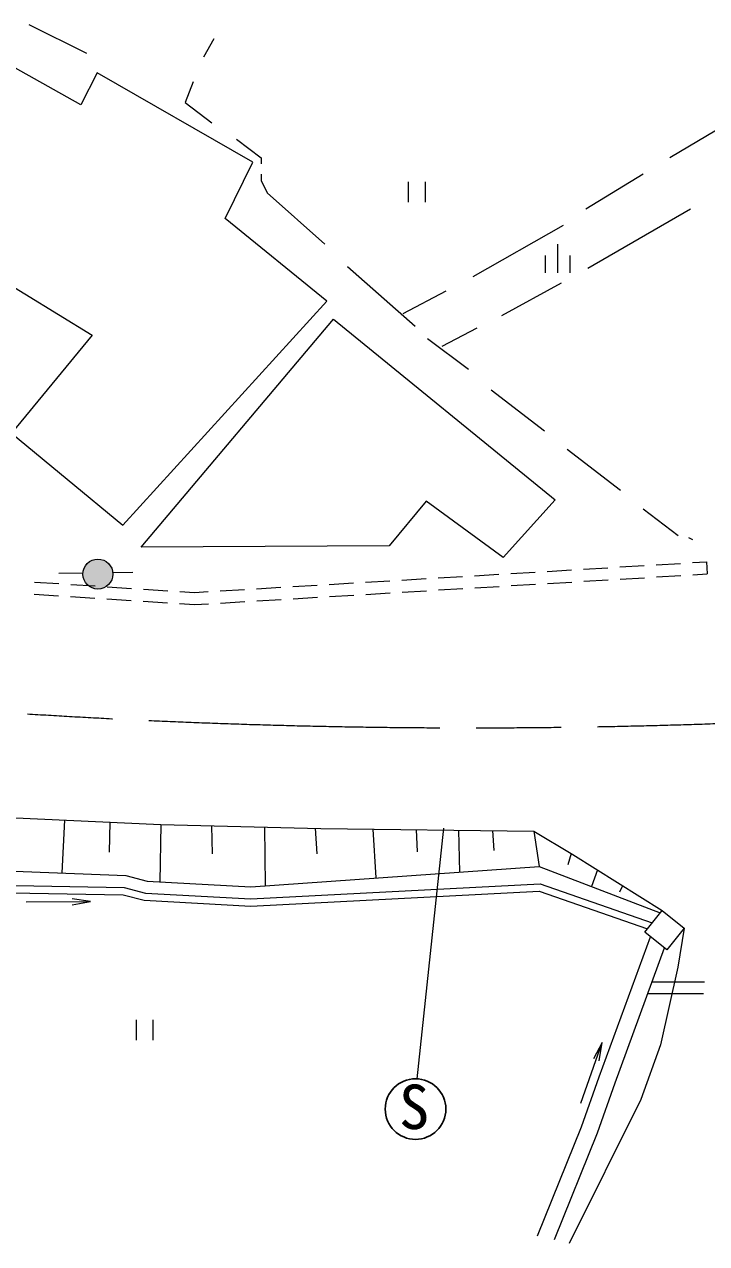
# Model space of a CAD drawing. Units: millimetres, scale not verified. Extents: x 40000 to 680000, y 20000 to 380000.
# Drawn here: x 193007 to 221121, y 249443 to 299734 of the extents above; entities that cross this region are included whole.
import ezdxf
from ezdxf.enums import TextEntityAlignment as Align

# ---------------------------------------------------------------- set-up
doc = ezdxf.new("R2010")
doc.units = ezdxf.units.MM
doc.header["$LTSCALE"] = 1000
doc.linetypes.add('CHAIN', pattern=[18.5, 12, -1.5, 3.5, -1.5])
doc.layers.add('M-BGD', color=7, linetype='Continuous', lineweight=13)
doc.layers.add('M-BMK', color=2, linetype='CHAIN', lineweight=13)
doc.styles.add('ＭＳ ゴシック', font='')
doc.styles.get('ＭＳ ゴシック').set_extended_font_data('MS Gothic')

msp = doc.modelspace()

# ---------------------------------------------------------------- hatches: boundary and pattern name
at = {"layer": 'M-BGD'}
msp.add_hatch(color=256, dxfattribs=at).paths.add_polyline_path([(196640, 277178, 0.41421), (195918, 277666, 0.41421), (195430, 276943, 1)])

# ---------------------------------------------------------------- linework, layer by layer
for p, q in [((193193, 299734), (195564, 298549)), ((200813, 299142), (200390, 298380)), ((221895, 295586), (219609, 294231)), ((208826, 293235), (208826, 292394)), ((209518, 293235), (209518, 292394)), ((218509, 293554), (216138, 292114)), ((220456, 292114), (216223, 289659)), ((215207, 291437), (211481, 289320)), ((214467, 290202), (214467, 289483)), ((214973, 290663), (214973, 289483)), ((215480, 290202), (215480, 289483)), ((206317, 289744), (209111, 287288)), ((210381, 288728), (208603, 287796)), ((215122, 289066), (212667, 287712)), ((211651, 287204), (210211, 286442)), ((209619, 286780), (211312, 285510)), ((212243, 284664), (214445, 282970)), ((215376, 282208), (217577, 280515)), ((218509, 279753), (219948, 278652)), ((220371, 278568), (220541, 278483)), ((194419, 277091), (195420, 277105)), ((196649, 277121), (197477, 277133)), ((213059, 277083), (214057, 277143)), ((214556, 277173), (215554, 277233)), ((216053, 277263), (217052, 277323)), ((217551, 277353), (218549, 277412)), ((219048, 277442), (220046, 277502)), ((220545, 277532), (221113, 277566)), ((221113, 277566), (221143, 277067)), ((193428, 276732), (194426, 276667)), ((194925, 276634), (195923, 276569)), ((204075, 276545), (205073, 276605)), ((205572, 276635), (206570, 276695)), ((207069, 276724), (208068, 276784)), ((208567, 276814), (209565, 276874)), ((210064, 276904), (211062, 276964)), ((211561, 276994), (212560, 277054)), ((213073, 276583), (214071, 276643)), ((214570, 276673), (215568, 276733)), ((216068, 276763), (217066, 276823)), ((217565, 276853), (218563, 276912)), ((219062, 276942), (220060, 277002)), ((220560, 277032), (221143, 277067)), ((193411, 276232), (194409, 276167)), ((194908, 276134), (195906, 276069)), ((196422, 276536), (197420, 276471)), ((197918, 276438), (198916, 276373)), ((199415, 276341), (200013, 276302)), ((200013, 276302), (200581, 276336)), ((201080, 276365), (202078, 276425)), ((202577, 276455), (203576, 276515)), ((204089, 276045), (205087, 276105)), ((205586, 276135), (206585, 276194)), ((207084, 276224), (208082, 276284)), ((208581, 276314), (209579, 276374)), ((210078, 276404), (211077, 276464)), ((211576, 276494), (212574, 276553)), ((196405, 276036), (197403, 275971)), ((197901, 275938), (198899, 275873)), ((199398, 275841), (200012, 275801)), ((200012, 275801), (200595, 275836)), ((201094, 275865), (202093, 275925)), ((202592, 275955), (203590, 276015)), ((194661, 266913), (194552, 264734)), ((196521, 266827), (196496, 265584)), ((198626, 266730), (198594, 264370)), ((200723, 266680), (200744, 265521)), ((202902, 266628), (202935, 264208)), ((204991, 266578), (205055, 265521)), ((207362, 266544), (207483, 264526)), ((210277, 266584), (209178, 256242)), ((209156, 266521), (209198, 265605)), ((210895, 266498), (210933, 264768)), ((212295, 266480), (212357, 265658)), ((214003, 266458), (214225, 264998)), ((183951, 265154), (197181, 264630)), ((215545, 265534), (215407, 265072)), ((197181, 264630), (198069, 264399)), ((202335, 264166), (214225, 264998)), ((214225, 264998), (219212, 263082)), ((216631, 264854), (216377, 264171)), ((183298, 264373), (197113, 264131)), ((197113, 264131), (197992, 263902)), ((198069, 264399), (202335, 264166)), ((202338, 263665), (214263, 264288)), ((214263, 264288), (218883, 262673)), ((217661, 264207), (217526, 263944)), ((193085, 263534), (195731, 263551)), ((197992, 263902), (202338, 263665)), ((217355, 256081), (219385, 261640)), ((218876, 260246), (221028, 260246)), ((218697, 259756), (220989, 259755)), ((197612, 258670), (197612, 257829)), ((198304, 258670), (198304, 257829)), ((215943, 255239), (216822, 257735)), ((216626, 254012), (217355, 256081)), ((214852, 249608), (216626, 254012))]:
    msp.add_line(p, q, dxfattribs=at)
for points in [[(192476, 282867), (197061, 279082), (205473, 288314), (201277, 291726), (202420, 294053), (196006, 297734), (195333, 296416), (189816, 299507), (186076, 292883), (195797, 286919)], [(197823, 278171), (205741, 287581), (214878, 280116), (212733, 277740), (209558, 280074), (208044, 278223)], [(219293, 263182), (220198, 262454), (219481, 261563), (218576, 262291)]]:
    msp.add_lwpolyline(points, close=True, dxfattribs=at)
for points in [[(199967, 297364), (199628, 296517), (200729, 295670)], [(201745, 294993), (202761, 294231), (202761, 293977)], [(202761, 293554), (202761, 293300), (203015, 292792), (205385, 290675)], [(188058, 267278), (192348, 267019), (198626, 266730), (205219, 266572), (214003, 266458), (215612, 265494), (219293, 263182)], [(183219, 264074), (197072, 263832), (197945, 263604), (202338, 263364), (214219, 263986), (218683, 262425)], [(194982, 263421), (195731, 263551), (194981, 263671)], [(214158, 249759), (215971, 254259), (216696, 256318), (218809, 262104)], [(220198, 262454), (219936, 260841), (219221, 257644), (218414, 255390), (215457, 249443)], [(216691, 256986), (216822, 257735), (216455, 257069)]]:
    msp.add_lwpolyline(points, dxfattribs=at)
msp.add_circle((196035, 277061), 617, dxfattribs=at)
at = {"layer": 'M-BGD', "lineweight": 25}
msp.add_circle((209125, 254993), 1250, dxfattribs=at)
at = {"layer": 'M-BMK'}
msp.add_arc((211402, 561070), 290351, 256.42872, 278.50707, dxfattribs=at)

# ---------------------------------------------------------------- texts
at = {"layer": 'M-BGD', "style": 'ＭＳ ゴシック'}
msp.add_text('S', height=1833, dxfattribs=at).set_placement((208446, 253620), align=Align.BOTTOM_LEFT)

doc.saveas('drawing.dxf')
